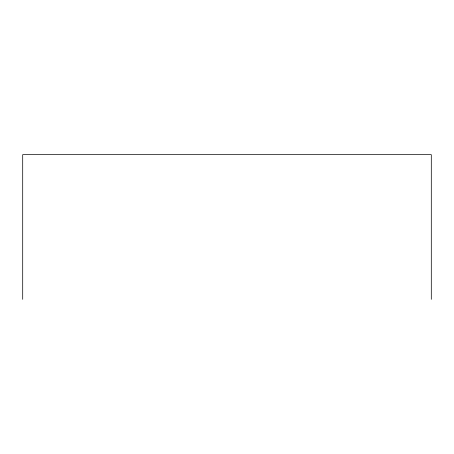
<?xml version="1.0" encoding="UTF-8"?>
<svg xmlns="http://www.w3.org/2000/svg" width="454" height="454" viewBox="0 0 454 454"><rect width="100%" height="100%" fill="white"/><g stroke="black" fill="none" stroke-linecap="round" stroke-linejoin="round"><path stroke-width="0.68" d="M431.3 299.339L431.3 154.661L22.7 154.661L22.7 299.339"/></g></svg>
